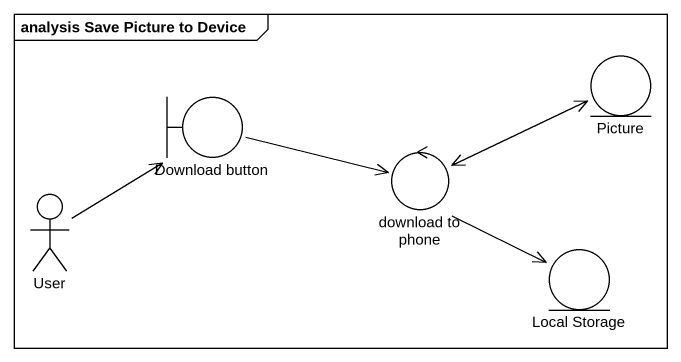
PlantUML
@startuml
mainframe analysis Save Picture to Device
entity Picture
boundary "Download button" as Download_button
control "download to phone" as download_to_phone
actor User
entity "Local Storage" as Local_Storage
Picture -left-> download_to_phone
Download_button -right-> download_to_phone
download_to_phone -right-> Picture
download_to_phone --> Local_Storage
User -up-> Download_button
@enduml
